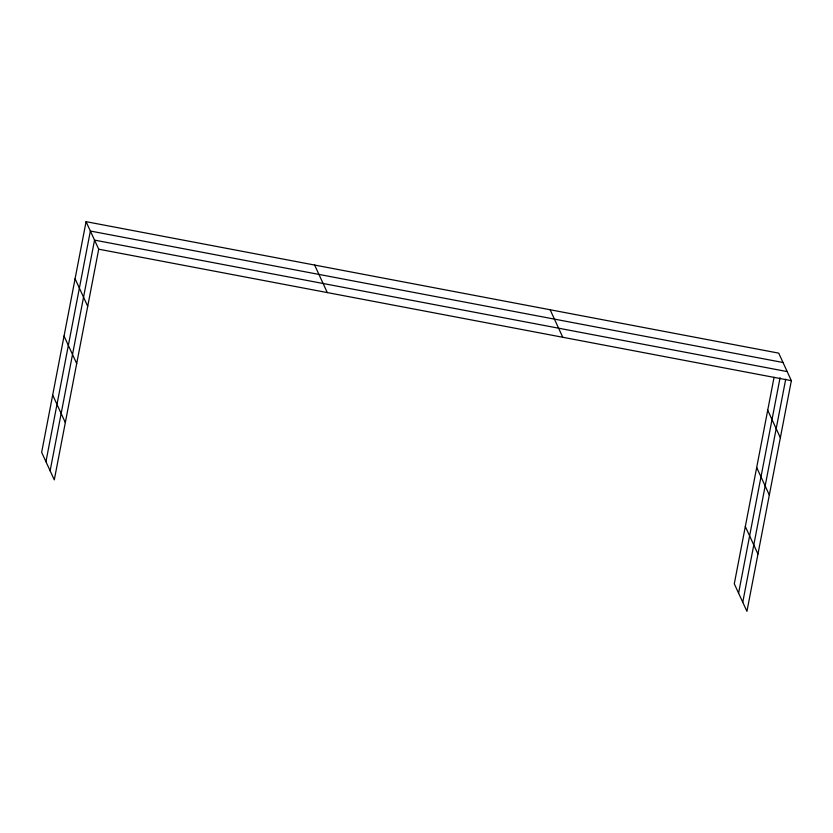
<?xml version="1.0" encoding="UTF-8"?>
<svg xmlns="http://www.w3.org/2000/svg" width="833" height="833" viewBox="0 0 833 833"><rect width="100%" height="100%" fill="white"/><g stroke="black" fill="none" stroke-linecap="round" stroke-linejoin="round"><path stroke-width="1.25" d="M86.07 221.672L41.65 452.34L54.291 479.86L98.71 249.192L86.07 221.672L778.709 353.14L791.35 380.66L746.93 611.328L734.29 583.808L774.065 377.245M45.95 461.69L90.37 231.033L783.01 362.501M50.126 470.78L94.535 240.112L787.175 371.58M738.59 593.158L780.073 377.724M742.755 602.249L785.717 379.192M98.71 249.192L791.35 380.66M767.714 410.221L780.354 437.741M756.687 467.5L769.328 495.021M745.316 526.518L757.957 554.049M550.134 309.761L562.775 337.282M314.635 265.061L327.286 292.581M75.074 278.753L87.715 306.273M64.047 336.032L76.688 363.563M52.677 395.05L65.328 422.581"/></g></svg>
